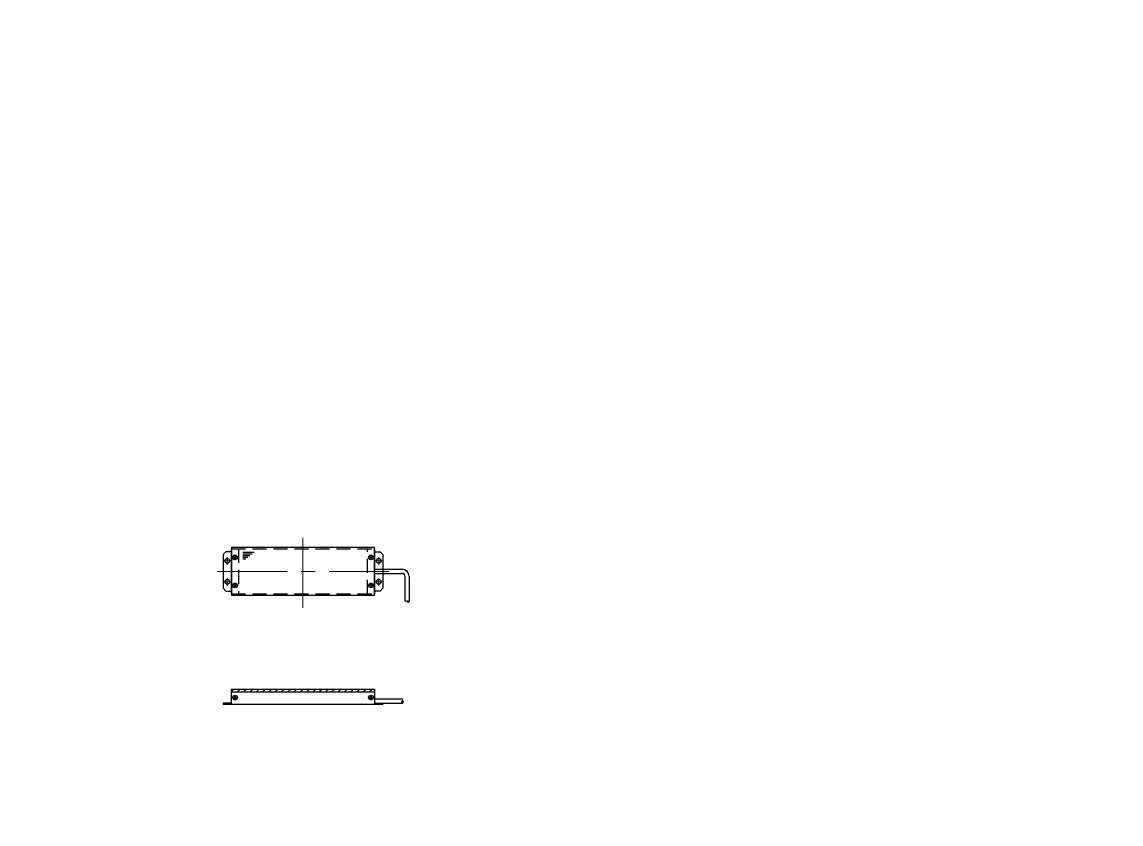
# Paper-space layout 'A3_1_2' of a CAD drawing. Header units: millimetres. Extents: x 0 to 392, y 0 to 286.
# The model-space entities are those that its viewports show. They can reach past a viewport. Long polylines and large blocks are cut down to what shows.
import ezdxf

# ---------------------------------------------------------------- set-up
doc = ezdxf.new("R2010")
doc.units = ezdxf.units.MM
doc.linetypes.add('CENTER', pattern=[2, 1.25, -0.25, 0.25, -0.25])
doc.linetypes.add('HIDDEN', pattern=[0.375, 0.25, -0.125])
doc.layers.get('0').update_dxf_attribs({"lineweight": 30})
doc.layers.add('2KD_寸法１', color=7, linetype='Continuous', lineweight=15)
doc.layers.add('PINOFF', color=6, linetype='Continuous', lineweight=9)
doc.layers.get('PINOFF').freeze()

# ---------------------------------------------------------------- blocks, each defined once
blk = doc.blocks.new('A$C20A25F0D')
for p, q in [((-51, 11), (51, 11)), ((-51, 9), (-51, 11)), ((-51, 9.22), (-49.22, 11)), ((-51, 0), (-51, 9)), ((-51, 1), (-51, 9)), ((-51, 9), (51, 9)), ((-46.73, 9), (-44.73, 11)), ((-46.71, 9), (-44.71, 11)), ((-42.24, 9), (-40.24, 11)), ((-42.22, 9), (-40.22, 11)), ((-37.75, 9), (-35.75, 11)), ((-37.73, 9), (-35.73, 11)), ((-33.26, 9), (-31.26, 11)), ((-33.24, 9), (-31.24, 11)), ((-28.77, 9), (-26.77, 11)), ((-28.75, 9), (-26.75, 11)), ((-24.28, 9), (-22.28, 11)), ((-24.26, 9), (-22.26, 11)), ((-19.79, 9), (-17.79, 11)), ((-19.77, 9), (-17.77, 11)), ((-15.3, 9), (-13.3, 11)), ((-15.28, 9), (-13.28, 11)), ((-10.81, 9), (-8.81, 11)), ((-10.79, 9), (-8.79, 11)), ((-6.32, 9), (-4.32, 11)), ((-6.3, 9), (-4.3, 11)), ((-1.83, 9), (0.17, 11)), ((-1.81, 9), (0.19, 11)), ((0, 10.83), (0.17, 11)), ((2.66, 9), (4.66, 11)), ((2.68, 9), (4.68, 11)), ((7.15, 9), (9.15, 11)), ((7.17, 9), (9.17, 11)), ((9, 9), (51, 9)), ((11.64, 9), (13.64, 11)), ((11.66, 9), (13.66, 11)), ((16.13, 9), (18.13, 11)), ((16.15, 9), (18.15, 11)), ((20.62, 9), (22.62, 11)), ((20.64, 9), (22.64, 11)), ((25.11, 9), (27.11, 11)), ((29.6, 9), (31.6, 11)), ((34.09, 9), (36.09, 11)), ((38.58, 9), (40.58, 11)), ((43.07, 9), (45.07, 11)), ((47.56, 9), (49.56, 11)), ((51, 11), (51, 9)), ((51, 9), (51, 0)), ((51, 9), (51, 1)), ((-51, 1), (-57, 1)), ((-57, 1), (-57, 0)), ((-51, 0), (-57, 0)), ((-54, 0), (-54, 1)), ((-51, 0), (-51, 1)), ((51, 0), (-51, 0)), ((-48.8, 5.2), (-49.1, 5.2)), ((-48.8, 4.8), (-49.1, 4.8)), ((-48.8, 5.2), (-48.7, 5.3)), ((-48.7, 4.7), (-48.8, 4.8)), ((-48.7, 5.3), (-48.7, 5.6)), ((-48.7, 4.7), (-48.7, 4.4)), ((-48.3, 5.3), (-48.3, 5.6)), ((-48.3, 5.3), (-48.2, 5.2)), ((-48.2, 4.8), (-48.3, 4.7)), ((-48.3, 4.7), (-48.3, 4.4)), ((-48.2, 5.2), (-47.9, 5.2)), ((-48.2, 4.8), (-47.9, 4.8)), ((48.2, 5.2), (47.9, 5.2)), ((48.2, 4.8), (47.9, 4.8)), ((48.2, 5.2), (48.3, 5.3)), ((48.3, 4.7), (48.2, 4.8)), ((48.3, 5.3), (48.3, 5.6)), ((48.3, 4.7), (48.3, 4.4)), ((48.7, 5.3), (48.7, 5.6)), ((48.7, 5.3), (48.8, 5.2)), ((48.8, 4.8), (48.7, 4.7)), ((48.7, 4.7), (48.7, 4.4)), ((48.8, 5.2), (49.1, 5.2)), ((48.8, 4.8), (49.1, 4.8)), ((51, 4), (71, 4)), ((51, 1), (71, 1)), ((57, 0), (51, 0)), ((54, 0), (54, 1)), ((57, 0), (57, 1))]:
    blk.add_line(p, q)
for centre in [(-48.5, 5), (48.5, 5)]:
    blk.add_circle(centre, 1.7)
blk.add_arc((71.65, 3.42), 0.936, 133.61675, 223.31798)
for centre, major_axis, ratio, start_param, end_param in [((-49.1, 5), (-0.4, 0), 0.5, -1.570795, 1.570795), ((-48.5, 5.6), (0, 0.4), 0.5, -1.570795, 1.570795), ((-48.5, 4.4), (0, -0.4), 0.5, -1.570795, 1.570795), ((-47.9, 5), (0.4, 0), 0.5, -1.570795, 1.570795), ((47.9, 5), (-0.4, 0), 0.5, -1.570795, 1.570795), ((48.5, 5.6), (0, 0.4), 0.5, -1.570795, 1.570795), ((48.5, 4.4), (0, -0.4), 0.5, -1.570795, 1.570795), ((49.1, 5), (0.4, 0), 0.5, -1.570795, 1.570795), ((71, 1.94), (0, -0.842), 0.448876, -3.141592653589792, 3.141592653589792)]:
    blk.add_ellipse(centre, major_axis=major_axis, ratio=ratio, start_param=start_param, end_param=end_param)
blk = doc.blocks.new('A$C50C030A1')
for p, q in [((-0.3, 0.2), (-0.6, 0.2)), ((-0.3, 0.2), (-0.2, 0.3)), ((-0.2, 0.3), (-0.2, 0.6)), ((0.2, 0.3), (0.2, 0.6)), ((0.2, 0.3), (0.3, 0.2)), ((0.3, 0.2), (0.6, 0.2)), ((-0.3, -0.2), (-0.6, -0.2)), ((-0.2, -0.3), (-0.3, -0.2)), ((-0.2, -0.3), (-0.2, -0.6)), ((0.3, -0.2), (0.2, -0.3)), ((0.2, -0.3), (0.2, -0.6)), ((0.3, -0.2), (0.6, -0.2))]:
    blk.add_line(p, q)
blk.add_circle((0, 0), 1.7)
for centre, major_axis in [((-0.6, 0), (-0.4, 0)), ((0, 0.6), (0, 0.4)), ((0.6, 0), (0.4, 0)), ((0, -0.6), (0, -0.4))]:
    blk.add_ellipse(centre, major_axis=major_axis, ratio=0.5, start_param=-1.570795, end_param=1.570795)
blk = doc.blocks.new('A$C69E816FE')
for p, q in [((0, 12), (20, 12)), ((0, 9), (16.4, 9)), ((0, 6), (12.7, 6)), ((0, 3), (9.1, 3)), ((0, 0), (5.4, 0))]:
    blk.add_line(p, q)
blk = doc.blocks.new('A$C321A2C6B')
for p, q in [((0, 34), (0, 0)), ((102, 34), (0, 34)), ((0, 1), (0, 33)), ((102, 0), (102, 34)), ((102, 33), (102, 1)), ((-4, 31), (-6, 29)), ((-6, 29), (-6, 5)), ((0, 31), (-4, 31)), ((102, 31), (106, 31)), ((106, 31), (108, 29)), ((108, 29), (108, 5)), ((102, 18.5), (121.69, 18.5)), ((102, 15.5), (121.92, 15.5)), ((123.72, 13.51), (123.72, -4.52)), ((126.72, 13.49), (126.72, -4.52)), ((-4, 3), (-6, 5)), ((-4, 3), (0, 3)), ((0, 0), (102, 0)), ((102, 0), (102, 6)), ((106, 3), (102, 3)), ((106, 3), (108, 5))]:
    blk.add_line(p, q)
at = {"linetype": 'HIDDEN', "ltscale": 10}
for p, q in [((0, 33), (102, 33)), ((5, 33), (5, 1)), ((97, 1), (97, 33)), ((0, 1), (102, 1))]:
    blk.add_line(p, q, dxfattribs=at)
for centre in [(-3, 24.5), (105, 24.5), (-3, 9.5), (105, 9.5)]:
    blk.add_circle(centre, 1.75)
for centre, radius, start, end in [((121.67, 13.45), 5.05, 0.50815, 89.76221), ((121.72, 13.51), 2, 0, 95.64566), ((124.4, -5.16), 0.936, 46.68202, 136.38325)]:
    blk.add_arc(centre, radius, start, end)
at = {"extrusion": (0, 0, -1)}
blk.add_ellipse((125.88, -4.52), major_axis=(-0.842, 0), ratio=0.448876, start_param=4.712389, end_param=10.995574, dxfattribs=at)
for p in [(2.5, 27), (99.5, 27), (2.5, 7), (99.5, 7)]:
    blk.add_blockref('A$C50C030A1', p)
at = {"xscale": 0.3999999999999772, "yscale": 0.3999999999999772, "zscale": 0.4}
blk.add_blockref('A$C69E816FE', (8.11, 25.89), dxfattribs=at)

msp = doc.modelspace()

# ---------------------------------------------------------------- linework, layer by layer
at = {"layer": '2KD_寸法１', "linetype": 'CENTER', "ltscale": 10}
for p, q in [((199.46, 153.162), (199.46, 205.162)), ((138.21, 179.162), (260.71, 179.162))]:
    msp.add_line(p, q, dxfattribs=at)
at = {"layer": '2KD_寸法１'}
for p, q in [((145.46, 189.412), (145.46, 183.912)), ((253.46, 189.412), (253.46, 183.912)), ((148.21, 186.662), (142.71, 186.662)), ((250.71, 186.662), (256.21, 186.662)), ((145.46, 174.412), (145.46, 168.912)), ((253.46, 174.412), (253.46, 168.912)), ((148.21, 171.662), (142.71, 171.662)), ((250.71, 171.662), (256.21, 171.662))]:
    msp.add_line(p, q, dxfattribs=at)

# ---------------------------------------------------------------- block references
for name, p in [('A$C321A2C6B', (148.46, 162.162)), ('A$C20A25F0D', (199.46, 84.194))]:
    msp.add_blockref(name, p)

psp = doc.layouts.new('A3_1_2')

# ---------------------------------------------------------------- viewports
at = {"layer": 'PINOFF', "color": 7, "lineweight": 0}
psp.add_viewport(center=(195.5, 142.5), size=(392, 286), view_center_point=(391, 285), view_height=572.00001, dxfattribs=at)

doc.saveas('drawing.dxf')
